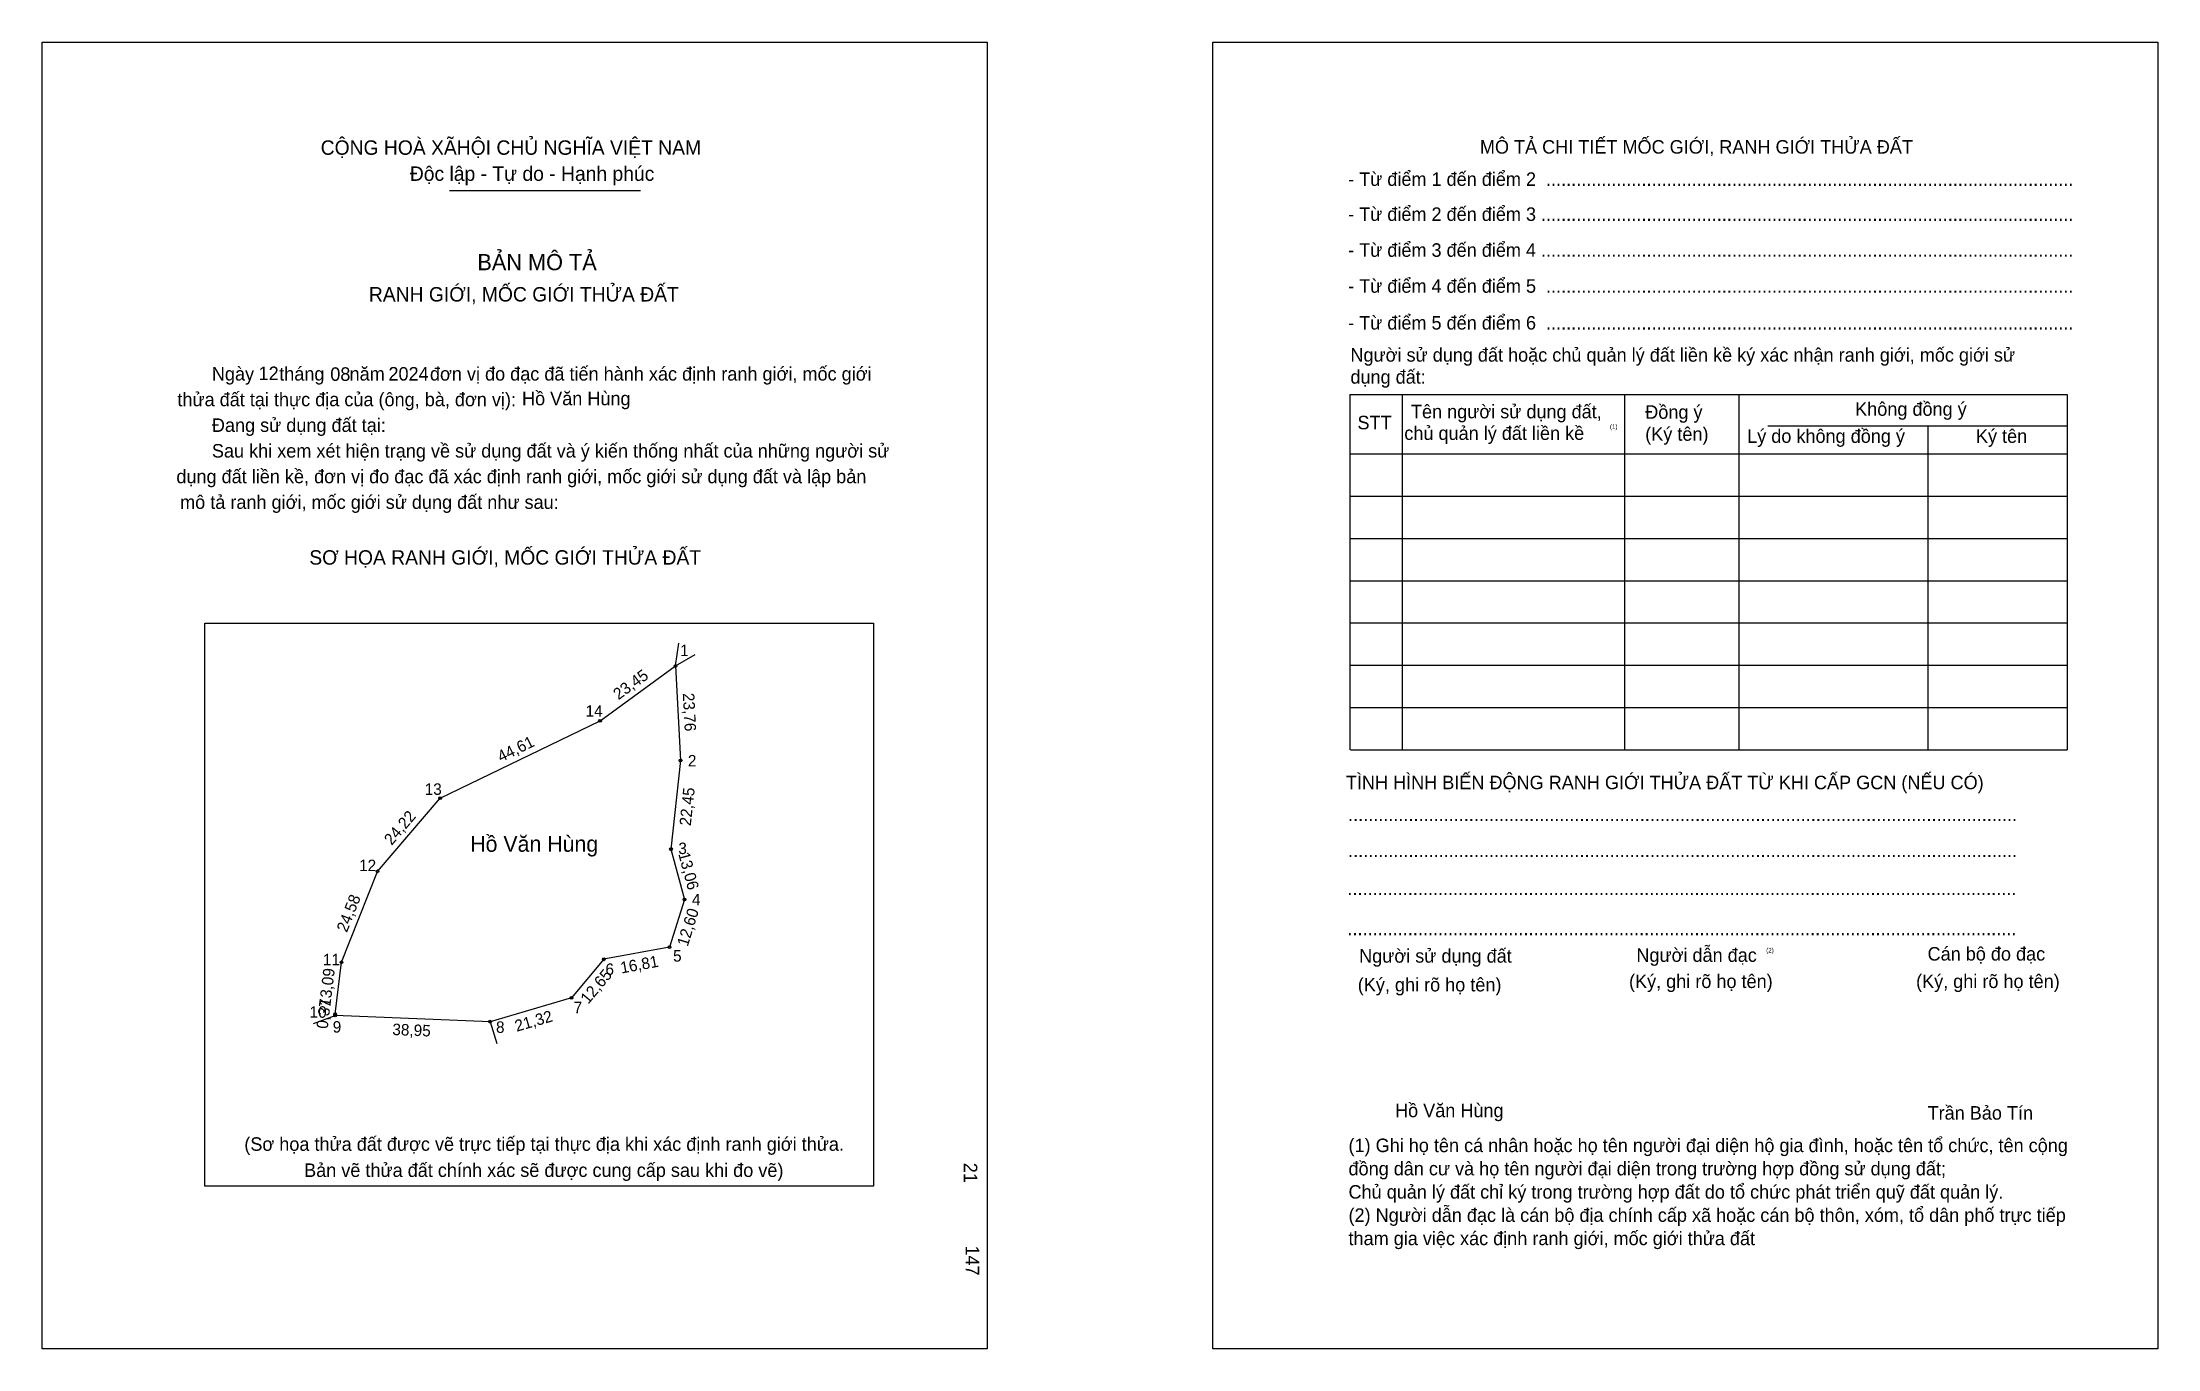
# Model space of a CAD drawing. Extents: x 546987 to 547518, y 1824726 to 1825054.
import ezdxf

# ---------------------------------------------------------------- set-up
doc = ezdxf.new("R2010")
doc.units = 0
for name, color, linetype in [('bmtKhungInTrang1', 7, 'Continuous'), ('bmtKhungInTrang2', 7, 'Continuous'), ('bmtNoiDung', 7, 'Continuous'), ('bmtTemplate', 7, 'Continuous'), ('CanhThua', 7, 'Continuous'), ('ChieuDaiCanhThua', 7, 'Continuous'), ('MocDinhThua', 7, 'Continuous'), ('RauThua', 7, 'Continuous'), ('SoHieuDinhThua', 7, 'Continuous'), ('TenChuSuDung', 7, 'Continuous')]:
    doc.layers.add(name, color=color, linetype=linetype)

msp = doc.modelspace()

# ---------------------------------------------------------------- linework, layer by layer
at = {"layer": 'bmtKhungInTrang1'}
msp.add_lwpolyline([(546986.65, 1825054.27), (547224.02, 1825054.27), (547224.02, 1824725.95), (546986.65, 1824725.95)], close=True, dxfattribs=at)
at = {"layer": 'bmtKhungInTrang2'}
msp.add_lwpolyline([(547280.63, 1825054.27), (547518, 1825054.27), (547518, 1824725.95), (547280.63, 1824725.95)], close=True, dxfattribs=at)
at = {"layer": 'bmtTemplate'}
for p, q in [((547088.94, 1825017.06), (547136.94, 1825017.06)), ((547328.25, 1824965.72), (547328.25, 1824876.46)), ((547384.09, 1824965.72), (547384.09, 1824876.46)), ((547412.82, 1824965.83), (547412.82, 1824876.46)), ((547495.28, 1824965.72), (547495.28, 1824876.46)), ((547420.1, 1824957.86), (547495.28, 1824957.86)), ((547315.23, 1824950.84), (547495.28, 1824950.84)), ((547315.23, 1824940.22), (547495.28, 1824940.22)), ((547315.23, 1824929.59), (547495.28, 1824929.59)), ((547315.23, 1824918.97), (547495.28, 1824918.97)), ((547315.23, 1824908.34), (547495.28, 1824908.34)), ((547315.23, 1824897.71), (547495.28, 1824897.71)), ((547315.23, 1824887.09), (547495.28, 1824887.09)), ((547315.23, 1824876.46), (547495.28, 1824876.46))]:
    msp.add_line(p, q, dxfattribs=at)
for points in [[(547315.11, 1824965.72), (547495.28, 1824965.72)], [(547315.11, 1824965.72), (547315.11, 1824876.46)], [(547460.23, 1824957.75), (547460.23, 1824876.46)]]:
    msp.add_lwpolyline(points, dxfattribs=at)
msp.add_lwpolyline([(547027.49, 1824766.84), (547027.49, 1824908.33), (547195.45, 1824908.33), (547195.45, 1824766.84)], close=True, dxfattribs=at)
at = {"layer": 'CanhThua'}
for p, q in [((547126.74, 1824883.76), (547145.72, 1824897.53)), ((547145.72, 1824897.53), (547146.94, 1824873.8)), ((547086.59, 1824864.3), (547126.74, 1824883.76)), ((547146.94, 1824873.8), (547144.56, 1824851.48)), ((547070.82, 1824845.92), (547086.59, 1824864.3)), ((547144.56, 1824851.48), (547147.96, 1824838.87)), ((547061.8, 1824823.06), (547070.82, 1824845.92)), ((547147.96, 1824838.87), (547144.21, 1824826.84)), ((547127.68, 1824823.82), (547119.57, 1824814.11)), ((547144.21, 1824826.84), (547127.68, 1824823.82)), ((547060.23, 1824810.06), (547061.8, 1824823.06)), ((547119.57, 1824814.11), (547099.11, 1824808.14)), ((547060.18, 1824809.69), (547060.23, 1824810.06)), ((547099.11, 1824808.14), (547060.18, 1824809.69))]:
    msp.add_line(p, q, dxfattribs=at)
at = {"layer": 'MocDinhThua'}
for centre in [(547145.72, 1824897.53), (547126.74, 1824883.76), (547146.94, 1824873.8), (547086.59, 1824864.3), (547144.56, 1824851.48), (547070.82, 1824845.92), (547147.96, 1824838.87), (547127.68, 1824823.82), (547144.21, 1824826.84), (547061.8, 1824823.06), (547119.57, 1824814.11), (547060.18, 1824809.69), (547060.23, 1824810.06), (547099.11, 1824808.14)]:
    msp.add_circle(centre, 0.346, dxfattribs=at)
at = {"layer": 'RauThua'}
for p, q in [((547145.72, 1824897.53), (547146.56, 1824903.24)), ((547145.72, 1824897.53), (547150.67, 1824900.43)), ((547054.8, 1824807.7), (547060.18, 1824809.69)), ((547099.11, 1824808.14), (547100.8, 1824802.62))]:
    msp.add_line(p, q, dxfattribs=at)

# ---------------------------------------------------------------- texts
at = {"layer": 'bmtNoiDung'}
for s, height, p in [('12', 3.396, (547040.97, 1824969.38)), ('08', 3.396, (547058.98, 1824969.19)), ('2024', 3.396, (547073.59, 1824969.26)), ('Hồ Văn Hùng', 3.3964, (547107.14, 1824963.06)), ('Hồ Văn Hùng', 3.3964, (547326.43, 1824784.14))]:
    msp.add_text(s, height=height, dxfattribs=at).set_placement(p)
for s, p in [('21', (547218.11, 1824772.69)), ('147', (547218.59, 1824751.9))]:
    msp.add_text(s, height=3.396, rotation=270, dxfattribs=at).set_placement(p)
at = {"layer": 'bmtTemplate'}
for s, height, p in [('CỘNG HOÀ XÃHỘI CHỦ NGHĨA VIỆT NAM', 3.6228, (547056.57, 1825026)), ('MÔ TẢ CHI TIẾT MỐC GIỚI, RANH GIỚI THỬA ĐẤT', 3.3951, (547347.75, 1825026.29)), ('Độc lập - Tự do - Hạnh phúc', 3.6228, (547078.97, 1825019.45)), ('- Từ điểm 1 đến điểm 2  .........................................................................................................', 3.39512, (547314.65, 1825018.19)), ('- Từ điểm 2 đến điểm 3 ..........................................................................................................', 3.39512, (547314.65, 1825009.39)), ('- Từ điểm 3 đến điểm 4 ..........................................................................................................', 3.39512, (547314.65, 1825000.36)), ('BẢN MÔ TẢ', 4.076, (547095.93, 1824996.99)), ('RANH GIỚI, MỐC GIỚI THỬA ĐẤT', 3.6228, (547068.68, 1824989.13)), ('- Từ điểm 4 đến điểm 5  .........................................................................................................', 3.39512, (547314.65, 1824991.33)), ('- Từ điểm 5 đến điểm 6  .........................................................................................................', 3.39512, (547314.65, 1824982.08)), ('Người sử dụng đất hoặc chủ quản lý đất liền kề ký xác nhận ranh giới, mốc giới sử', 3.3951, (547315.23, 1824974.01)), ('Ngày     tháng     năm         đơn vị đo đạc đã tiến hành xác định ranh giới, mốc giới ', 3.3964, (547029.24, 1824969.26)), ('dụng đất:', 3.395, (547315.23, 1824968.48)), ('thửa đất tại thực địa của (ông, bà, đơn vị):', 3.3964, (547020.58, 1824962.81)), ('Tên người sử dụng đất,', 3.3951, (547330.44, 1824959.77)), ('Đồng ý', 3.395, (547389.28, 1824959.66)), ('Không đồng ý', 3.3951, (547442.01, 1824960.41)), ('Đang sử dụng đất tại:', 3.3964, (547029.24, 1824956.36)), ('STT', 3.395, (547317, 1824957.01)), ('chủ quản lý đất liền kề', 3.3951, (547328.77, 1824954.34)), ('(1)', 1.132, (547380.41, 1824957.13)), ('(Ký tên)', 3.395, (547389.28, 1824954.14)), ('Lý do không đồng ý', 3.3951, (547414.89, 1824953.61)), ('Ký tên', 3.395, (547472.35, 1824953.61)), ('Sau khi xem xét hiện trạng về sử dụng đất và ý kiến thống nhất của những người sử ', 3.3964, (547029.24, 1824949.91)), ('dụng đất liền kề, đơn vị đo đạc đã xác định ranh giới, mốc giới sử dụng đất và lập bản', 3.3964, (547020.32, 1824943.46)), ('mô tả ranh giới, mốc giới sử dụng đất như sau:', 3.3964, (547021.26, 1824937.01)), ('SƠ HỌA RANH GIỚI, MỐC GIỚI THỬA ĐẤT', 3.6228, (547053.71, 1824923)), ('TÌNH HÌNH BIẾN ĐỘNG RANH GIỚI THỬA ĐẤT TỪ KHI CẤP GCN (NẾU CÓ)', 3.3951, (547314.08, 1824866.56)), ('.....................................................................................................................................', 3.40021, (547314.65, 1824858.57)), ('.....................................................................................................................................', 3.40021, (547314.65, 1824849.53)), ('.....................................................................................................................................', 3.40021, (547314.48, 1824839.97)), ('.....................................................................................................................................', 3.40021, (547314.48, 1824829.88)), ('Người sử dụng đất', 3.3951, (547317.42, 1824822.97)), ('Người dẫn đạc', 3.3951, (547387.06, 1824823.18)), ('(2)', 1.132, (547419.66, 1824825.52)), ('Cán bộ đo đạc', 3.3951, (547460.2, 1824823.5)), ('(Ký, ghi rõ họ tên)', 3.3951, (547317.08, 1824815.75)), ('(Ký, ghi rõ họ tên)', 3.3951, (547385.21, 1824816.6)), ('(Ký, ghi rõ họ tên)', 3.3951, (547457.31, 1824816.6)), ('Trần Bảo Tín', 3.3951, (547460.2, 1824783.52)), ('(Sơ họa thửa đất được vẽ trực tiếp tại thực địa khi xác định ranh giới thửa.', 3.3964, (547037.39, 1824775.69)), ('(1) Ghi họ tên cá nhân hoặc họ tên người đại diện hộ gia đình, hoặc tên tổ chức, tên cộng', 3.3951, (547314.75, 1824775.36)), ('Bản vẽ thửa đất chính xác sẽ được cung cấp sau khi đo vẽ)', 3.3964, (547052.41, 1824769.12)), ('đồng dân cư và họ tên người đại diện trong trường hợp đồng sử dụng đất;', 3.3951, (547314.75, 1824769.52)), ('Chủ quản lý đất chỉ ký trong trường hợp đất do tổ chức phát triển quỹ đất quản lý.', 3.3951, (547314.75, 1824763.67)), ('(2) Người dẫn đạc là cán bộ địa chính cấp xã hoặc cán bộ thôn, xóm, tổ dân phố trực tiếp', 3.3951, (547314.75, 1824757.83)), ('tham gia việc xác định ranh giới, mốc giới thửa đất', 3.3951, (547314.75, 1824751.98))]:
    msp.add_text(s, height=height, dxfattribs=at).set_placement(p)
at = {"layer": 'ChieuDaiCanhThua'}
for s, rotation, p in [('23,45', 35.9753, (547131.37, 1824888.9)), ('23,76', 272.9404, (547147.52, 1824890.68)), ('44,61', 25.8562, (547101.84, 1824873.29)), ('22,45', 83.9265, (547149.53, 1824857.25)), ('24,22', 49.3687, (547074.4, 1824852.31)), ('13,06', 285.0592, (547146.37, 1824850.33)), ('24,58', 68.4648, (547063.15, 1824830.41)), ('12,60', 72.7244, (547148.75, 1824826.86)), ('16,81', 10.3582, (547132.13, 1824820.24)), ('13,09', 83.0997, (547058.99, 1824811.82)), ('12,65', 50.1515, (547123.77, 1824812.39)), ('0,37', 83.2183, (547058.32, 1824806.24)), ('38,95', 357.721, (547074.52, 1824804.79)), ('21,32', 16.2699, (547105.82, 1824805.59))]:
    msp.add_text(s, height=2.884, rotation=rotation, dxfattribs=at).set_placement(p)
at = {"layer": 'SoHieuDinhThua'}
for s, height, p in [('1', 2.88, (547146.84, 1824900)), ('14', 2.884, (547123.12, 1824884.79)), ('2', 2.88, (547148.81, 1824872.28)), ('13', 2.884, (547082.69, 1824865.14)), ('3', 2.88, (547146.41, 1824850.26)), ('12', 2.884, (547066.22, 1824845.97)), ('4', 2.88, (547149.82, 1824837.38)), ('11', 2.884, (547057.14, 1824822.32)), ('5', 2.88, (547145.09, 1824823.24)), ('6', 2.88, (547128.1, 1824819.89)), ('7', 2.88, (547120.12, 1824810.26)), ('10', 2.884, (547053.79, 1824809.13)), ('9', 2.88, (547059.6, 1824805.4)), ('8', 2.88, (547100.61, 1824805.33))]:
    msp.add_text(s, height=height, dxfattribs=at).set_placement(p)
at = {"layer": 'TenChuSuDung'}
msp.add_text('Hồ Văn Hùng', height=4.004, dxfattribs=at).set_placement((547094.13, 1824850.84))

doc.saveas('drawing.dxf')
